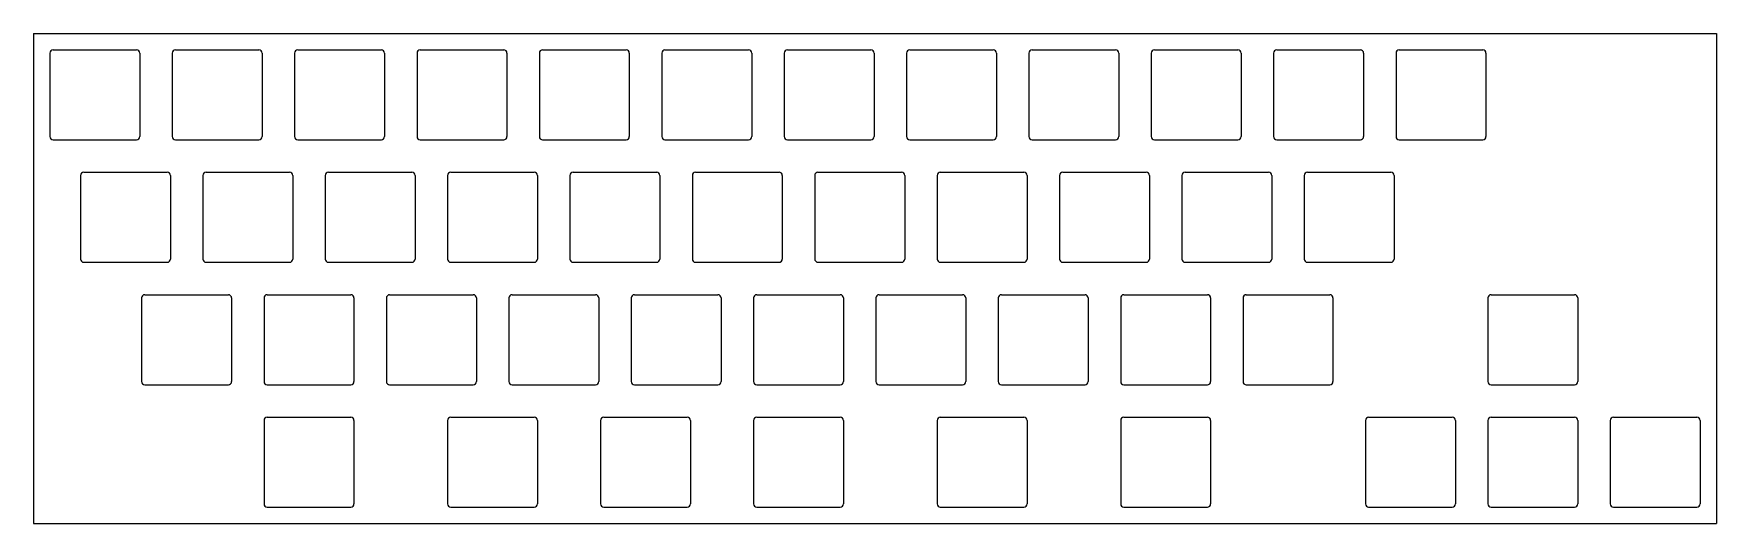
# Model space of a CAD drawing. Header units: millimetres. Extents: x 0 to 262, y -76 to 0.
import ezdxf

# ---------------------------------------------------------------- set-up
doc = ezdxf.new("R2010")
doc.units = ezdxf.units.MM

msp = doc.modelspace()

# ---------------------------------------------------------------- linework, layer by layer
for p, q in [((0, 0), (261.9375, 0)), ((0, 0), (0, -76.2)), ((261.9375, 0), (261.9375, -76.2)), ((3.025, -2.525), (16.025, -2.525)), ((22.075, -2.525), (35.075, -2.525)), ((41.125, -2.525), (54.125, -2.525)), ((60.175, -2.525), (73.175, -2.525)), ((79.225, -2.525), (92.225, -2.525)), ((98.275, -2.525), (111.275, -2.525)), ((117.325, -2.525), (130.325, -2.525)), ((136.375, -2.525), (149.375, -2.525)), ((155.425, -2.525), (168.425, -2.525)), ((174.475, -2.525), (187.475, -2.525)), ((193.525, -2.525), (206.525, -2.525)), ((212.575, -2.525), (225.575, -2.525)), ((2.525, -3.025), (2.525, -16.025)), ((16.525, -3.025), (16.525, -16.025)), ((21.575, -3.025), (21.575, -16.025)), ((35.575, -3.025), (35.575, -16.025)), ((40.625, -3.025), (40.625, -16.025)), ((54.625, -3.025), (54.625, -16.025)), ((59.675, -3.025), (59.675, -16.025)), ((73.675, -3.025), (73.675, -16.025)), ((78.725, -3.025), (78.725, -16.025)), ((92.725, -3.025), (92.725, -16.025)), ((97.775, -3.025), (97.775, -16.025)), ((111.775, -3.025), (111.775, -16.025)), ((116.825, -3.025), (116.825, -16.025)), ((130.825, -3.025), (130.825, -16.025)), ((135.875, -3.025), (135.875, -16.025)), ((149.875, -3.025), (149.875, -16.025)), ((154.925, -3.025), (154.925, -16.025)), ((168.925, -3.025), (168.925, -16.025)), ((173.975, -3.025), (173.975, -16.025)), ((187.975, -3.025), (187.975, -16.025)), ((193.025, -3.025), (193.025, -16.025)), ((207.025, -3.025), (207.025, -16.025)), ((212.075, -3.025), (212.075, -16.025)), ((226.075, -3.025), (226.075, -16.025)), ((3.025, -16.525), (16.025, -16.525)), ((22.075, -16.525), (35.075, -16.525)), ((41.125, -16.525), (54.125, -16.525)), ((60.175, -16.525), (73.175, -16.525)), ((79.225, -16.525), (92.225, -16.525)), ((98.275, -16.525), (111.275, -16.525)), ((117.325, -16.525), (130.325, -16.525)), ((136.375, -16.525), (149.375, -16.525)), ((155.425, -16.525), (168.425, -16.525)), ((174.475, -16.525), (187.475, -16.525)), ((193.525, -16.525), (206.525, -16.525)), ((212.575, -16.525), (225.575, -16.525)), ((7.2875, -22.075), (7.2875, -35.075)), ((7.7875, -21.575), (20.7875, -21.575)), ((21.2875, -22.075), (21.2875, -35.075)), ((26.3375, -22.075), (26.3375, -35.075)), ((26.8375, -21.575), (39.8375, -21.575)), ((40.3375, -22.075), (40.3375, -35.075)), ((45.3875, -22.075), (45.3875, -35.075)), ((45.8875, -21.575), (58.8875, -21.575)), ((59.3875, -22.075), (59.3875, -35.075)), ((64.4375, -22.075), (64.4375, -35.075)), ((64.9375, -21.575), (77.9375, -21.575)), ((78.4375, -22.075), (78.4375, -35.075)), ((83.4875, -22.075), (83.4875, -35.075)), ((83.9875, -21.575), (96.9875, -21.575)), ((97.4875, -22.075), (97.4875, -35.075)), ((102.5375, -22.075), (102.5375, -35.075)), ((103.0375, -21.575), (116.0375, -21.575)), ((116.5375, -22.075), (116.5375, -35.075)), ((121.5875, -22.075), (121.5875, -35.075)), ((122.0875, -21.575), (135.0875, -21.575)), ((135.5875, -22.075), (135.5875, -35.075)), ((140.6375, -22.075), (140.6375, -35.075)), ((141.1375, -21.575), (154.1375, -21.575)), ((154.6375, -22.075), (154.6375, -35.075)), ((159.6875, -22.075), (159.6875, -35.075)), ((160.1875, -21.575), (173.1875, -21.575)), ((173.6875, -22.075), (173.6875, -35.075)), ((178.7375, -22.075), (178.7375, -35.075)), ((179.2375, -21.575), (192.2375, -21.575)), ((192.7375, -22.075), (192.7375, -35.075)), ((197.7875, -22.075), (197.7875, -35.075)), ((198.2875, -21.575), (211.2875, -21.575)), ((211.7875, -22.075), (211.7875, -35.075)), ((7.7875, -35.575), (20.7875, -35.575)), ((26.8375, -35.575), (39.8375, -35.575)), ((45.8875, -35.575), (58.8875, -35.575)), ((64.9375, -35.575), (77.9375, -35.575)), ((83.9875, -35.575), (96.9875, -35.575)), ((103.0375, -35.575), (116.0375, -35.575)), ((122.0875, -35.575), (135.0875, -35.575)), ((141.1375, -35.575), (154.1375, -35.575)), ((160.1875, -35.575), (173.1875, -35.575)), ((179.2375, -35.575), (192.2375, -35.575)), ((198.2875, -35.575), (211.2875, -35.575)), ((16.8125, -41.125), (16.8125, -54.125)), ((17.3125, -40.625), (30.3125, -40.625)), ((30.8125, -41.125), (30.8125, -54.125)), ((35.8625, -41.125), (35.8625, -54.125)), ((36.3625, -40.625), (49.3625, -40.625)), ((49.8625, -41.125), (49.8625, -54.125)), ((54.9125, -41.125), (54.9125, -54.125)), ((55.4125, -40.625), (68.4125, -40.625)), ((68.9125, -41.125), (68.9125, -54.125)), ((73.9625, -41.125), (73.9625, -54.125)), ((74.4625, -40.625), (87.4625, -40.625)), ((87.9625, -41.125), (87.9625, -54.125)), ((93.0125, -41.125), (93.0125, -54.125)), ((93.5125, -40.625), (106.5125, -40.625)), ((107.0125, -41.125), (107.0125, -54.125)), ((112.0625, -41.125), (112.0625, -54.125)), ((112.5625, -40.625), (125.5625, -40.625)), ((126.0625, -41.125), (126.0625, -54.125)), ((131.1125, -41.125), (131.1125, -54.125)), ((131.6125, -40.625), (144.6125, -40.625)), ((145.1125, -41.125), (145.1125, -54.125)), ((150.1625, -41.125), (150.1625, -54.125)), ((150.6625, -40.625), (163.6625, -40.625)), ((164.1625, -41.125), (164.1625, -54.125)), ((169.2125, -41.125), (169.2125, -54.125)), ((169.7125, -40.625), (182.7125, -40.625)), ((183.2125, -41.125), (183.2125, -54.125)), ((188.2625, -41.125), (188.2625, -54.125)), ((188.7625, -40.625), (201.7625, -40.625)), ((202.2625, -41.125), (202.2625, -54.125)), ((226.3625, -41.125), (226.3625, -54.125)), ((226.8625, -40.625), (239.8625, -40.625)), ((240.3625, -41.125), (240.3625, -54.125)), ((17.3125, -54.625), (30.3125, -54.625)), ((36.3625, -54.625), (49.3625, -54.625)), ((55.4125, -54.625), (68.4125, -54.625)), ((74.4625, -54.625), (87.4625, -54.625)), ((93.5125, -54.625), (106.5125, -54.625)), ((112.5625, -54.625), (125.5625, -54.625)), ((131.6125, -54.625), (144.6125, -54.625)), ((150.6625, -54.625), (163.6625, -54.625)), ((169.7125, -54.625), (182.7125, -54.625)), ((188.7625, -54.625), (201.7625, -54.625)), ((226.8625, -54.625), (239.8625, -54.625)), ((35.8625, -60.175), (35.8625, -73.175)), ((36.3625, -59.675), (49.3625, -59.675)), ((49.8625, -60.175), (49.8625, -73.175)), ((64.4375, -60.175), (64.4375, -73.175)), ((64.9375, -59.675), (77.9375, -59.675)), ((78.4375, -60.175), (78.4375, -73.175)), ((88.25, -60.175), (88.25, -73.175)), ((88.75, -59.675), (101.75, -59.675)), ((102.25, -60.175), (102.25, -73.175)), ((112.0625, -60.175), (112.0625, -73.175)), ((112.5625, -59.675), (125.5625, -59.675)), ((126.0625, -60.175), (126.0625, -73.175)), ((140.6375, -60.175), (140.6375, -73.175)), ((141.1375, -59.675), (154.1375, -59.675)), ((154.6375, -60.175), (154.6375, -73.175)), ((169.2125, -60.175), (169.2125, -73.175)), ((169.7125, -59.675), (182.7125, -59.675)), ((183.2125, -60.175), (183.2125, -73.175)), ((207.3125, -60.175), (207.3125, -73.175)), ((207.8125, -59.675), (220.8125, -59.675)), ((221.3125, -60.175), (221.3125, -73.175)), ((226.3625, -60.175), (226.3625, -73.175)), ((226.8625, -59.675), (239.8625, -59.675)), ((240.3625, -60.175), (240.3625, -73.175)), ((245.4125, -60.175), (245.4125, -73.175)), ((245.9125, -59.675), (258.9125, -59.675)), ((259.4125, -60.175), (259.4125, -73.175)), ((36.3625, -73.675), (49.3625, -73.675)), ((64.9375, -73.675), (77.9375, -73.675)), ((88.75, -73.675), (101.75, -73.675)), ((112.5625, -73.675), (125.5625, -73.675)), ((141.1375, -73.675), (154.1375, -73.675)), ((169.7125, -73.675), (182.7125, -73.675)), ((207.8125, -73.675), (220.8125, -73.675)), ((226.8625, -73.675), (239.8625, -73.675)), ((245.9125, -73.675), (258.9125, -73.675)), ((0, -76.2), (261.9375, -76.2))]:
    msp.add_line(p, q)
for centre, start, end in [((3.025, -3.025), 90, 180), ((16.025, -3.025), 0, 90), ((22.075, -3.025), 90, 180), ((35.075, -3.025), 0, 90), ((41.125, -3.025), 90, 180), ((54.125, -3.025), 0, 90), ((60.175, -3.025), 90, 180), ((73.175, -3.025), 0, 90), ((79.225, -3.025), 90, 180), ((92.225, -3.025), 0, 90), ((98.275, -3.025), 90, 180), ((111.275, -3.025), 0, 90), ((117.325, -3.025), 90, 180), ((130.325, -3.025), 0, 90), ((136.375, -3.025), 90, 180), ((149.375, -3.025), 0, 90), ((155.425, -3.025), 90, 180), ((168.425, -3.025), 0, 90), ((174.475, -3.025), 90, 180), ((187.475, -3.025), 0, 90), ((193.525, -3.025), 90, 180), ((206.525, -3.025), 0, 90), ((212.575, -3.025), 90, 180), ((225.575, -3.025), 0, 90), ((3.025, -16.025), 180, 270), ((16.025, -16.025), 270, 360), ((22.075, -16.025), 180, 270), ((35.075, -16.025), 270, 360), ((41.125, -16.025), 180, 270), ((54.125, -16.025), 270, 360), ((60.175, -16.025), 180, 270), ((73.175, -16.025), 270, 360), ((79.225, -16.025), 180, 270), ((92.225, -16.025), 270, 360), ((98.275, -16.025), 180, 270), ((111.275, -16.025), 270, 360), ((117.325, -16.025), 180, 270), ((130.325, -16.025), 270, 360), ((136.375, -16.025), 180, 270), ((149.375, -16.025), 270, 360), ((155.425, -16.025), 180, 270), ((168.425, -16.025), 270, 360), ((174.475, -16.025), 180, 270), ((187.475, -16.025), 270, 360), ((193.525, -16.025), 180, 270), ((206.525, -16.025), 270, 360), ((212.575, -16.025), 180, 270), ((225.575, -16.025), 270, 360), ((7.7875, -22.075), 90, 180), ((20.7875, -22.075), 0, 90), ((26.8375, -22.075), 90, 180), ((39.8375, -22.075), 0, 90), ((45.8875, -22.075), 90, 180), ((58.8875, -22.075), 0, 90), ((64.9375, -22.075), 90, 180), ((77.9375, -22.075), 0, 90), ((83.9875, -22.075), 90, 180), ((96.9875, -22.075), 0, 90), ((103.0375, -22.075), 90, 180), ((116.0375, -22.075), 0, 90), ((122.0875, -22.075), 90, 180), ((135.0875, -22.075), 0, 90), ((141.1375, -22.075), 90, 180), ((154.1375, -22.075), 0, 90), ((160.1875, -22.075), 90, 180), ((173.1875, -22.075), 0, 90), ((179.2375, -22.075), 90, 180), ((192.2375, -22.075), 0, 90), ((198.2875, -22.075), 90, 180), ((211.2875, -22.075), 0, 90), ((7.7875, -35.075), 180, 270), ((20.7875, -35.075), 270, 360), ((26.8375, -35.075), 180, 270), ((39.8375, -35.075), 270, 360), ((45.8875, -35.075), 180, 270), ((58.8875, -35.075), 270, 360), ((64.9375, -35.075), 180, 270), ((77.9375, -35.075), 270, 360), ((83.9875, -35.075), 180, 270), ((96.9875, -35.075), 270, 360), ((103.0375, -35.075), 180, 270), ((116.0375, -35.075), 270, 360), ((122.0875, -35.075), 180, 270), ((135.0875, -35.075), 270, 360), ((141.1375, -35.075), 180, 270), ((154.1375, -35.075), 270, 360), ((160.1875, -35.075), 180, 270), ((173.1875, -35.075), 270, 360), ((179.2375, -35.075), 180, 270), ((192.2375, -35.075), 270, 360), ((198.2875, -35.075), 180, 270), ((211.2875, -35.075), 270, 360), ((17.3125, -41.125), 90, 180), ((30.3125, -41.125), 0, 90), ((36.3625, -41.125), 90, 180), ((49.3625, -41.125), 0, 90), ((55.4125, -41.125), 90, 180), ((68.4125, -41.125), 0, 90), ((74.4625, -41.125), 90, 180), ((87.4625, -41.125), 0, 90), ((93.5125, -41.125), 90, 180), ((106.5125, -41.125), 0, 90), ((112.5625, -41.125), 90, 180), ((125.5625, -41.125), 0, 90), ((131.6125, -41.125), 90, 180), ((144.6125, -41.125), 0, 90), ((150.6625, -41.125), 90, 180), ((163.6625, -41.125), 0, 90), ((169.7125, -41.125), 90, 180), ((182.7125, -41.125), 0, 90), ((188.7625, -41.125), 90, 180), ((201.7625, -41.125), 0, 90), ((226.8625, -41.125), 90, 180), ((239.8625, -41.125), 0, 90), ((17.3125, -54.125), 180, 270), ((30.3125, -54.125), 270, 360), ((36.3625, -54.125), 180, 270), ((49.3625, -54.125), 270, 360), ((55.4125, -54.125), 180, 270), ((68.4125, -54.125), 270, 360), ((74.4625, -54.125), 180, 270), ((87.4625, -54.125), 270, 360), ((93.5125, -54.125), 180, 270), ((106.5125, -54.125), 270, 360), ((112.5625, -54.125), 180, 270), ((125.5625, -54.125), 270, 360), ((131.6125, -54.125), 180, 270), ((144.6125, -54.125), 270, 360), ((150.6625, -54.125), 180, 270), ((163.6625, -54.125), 270, 360), ((169.7125, -54.125), 180, 270), ((182.7125, -54.125), 270, 360), ((188.7625, -54.125), 180, 270), ((201.7625, -54.125), 270, 360), ((226.8625, -54.125), 180, 270), ((239.8625, -54.125), 270, 360), ((36.3625, -60.175), 90, 180), ((49.3625, -60.175), 0, 90), ((64.9375, -60.175), 90, 180), ((77.9375, -60.175), 0, 90), ((88.75, -60.175), 90, 180), ((101.75, -60.175), 0, 90), ((112.5625, -60.175), 90, 180), ((125.5625, -60.175), 0, 90), ((141.1375, -60.175), 90, 180), ((154.1375, -60.175), 0, 90), ((169.7125, -60.175), 90, 180), ((182.7125, -60.175), 0, 90), ((207.8125, -60.175), 90, 180), ((220.8125, -60.175), 0, 90), ((226.8625, -60.175), 90, 180), ((239.8625, -60.175), 0, 90), ((245.9125, -60.175), 90, 180), ((258.9125, -60.175), 0, 90), ((36.3625, -73.175), 180, 270), ((49.3625, -73.175), 270, 360), ((64.9375, -73.175), 180, 270), ((77.9375, -73.175), 270, 360), ((88.75, -73.175), 180, 270), ((101.75, -73.175), 270, 360), ((112.5625, -73.175), 180, 270), ((125.5625, -73.175), 270, 360), ((141.1375, -73.175), 180, 270), ((154.1375, -73.175), 270, 360), ((169.7125, -73.175), 180, 270), ((182.7125, -73.175), 270, 360), ((207.8125, -73.175), 180, 270), ((220.8125, -73.175), 270, 360), ((226.8625, -73.175), 180, 270), ((239.8625, -73.175), 270, 360), ((245.9125, -73.175), 180, 270), ((258.9125, -73.175), 270, 360)]:
    msp.add_arc(centre, 0.5, start, end)

doc.saveas('drawing.dxf')
